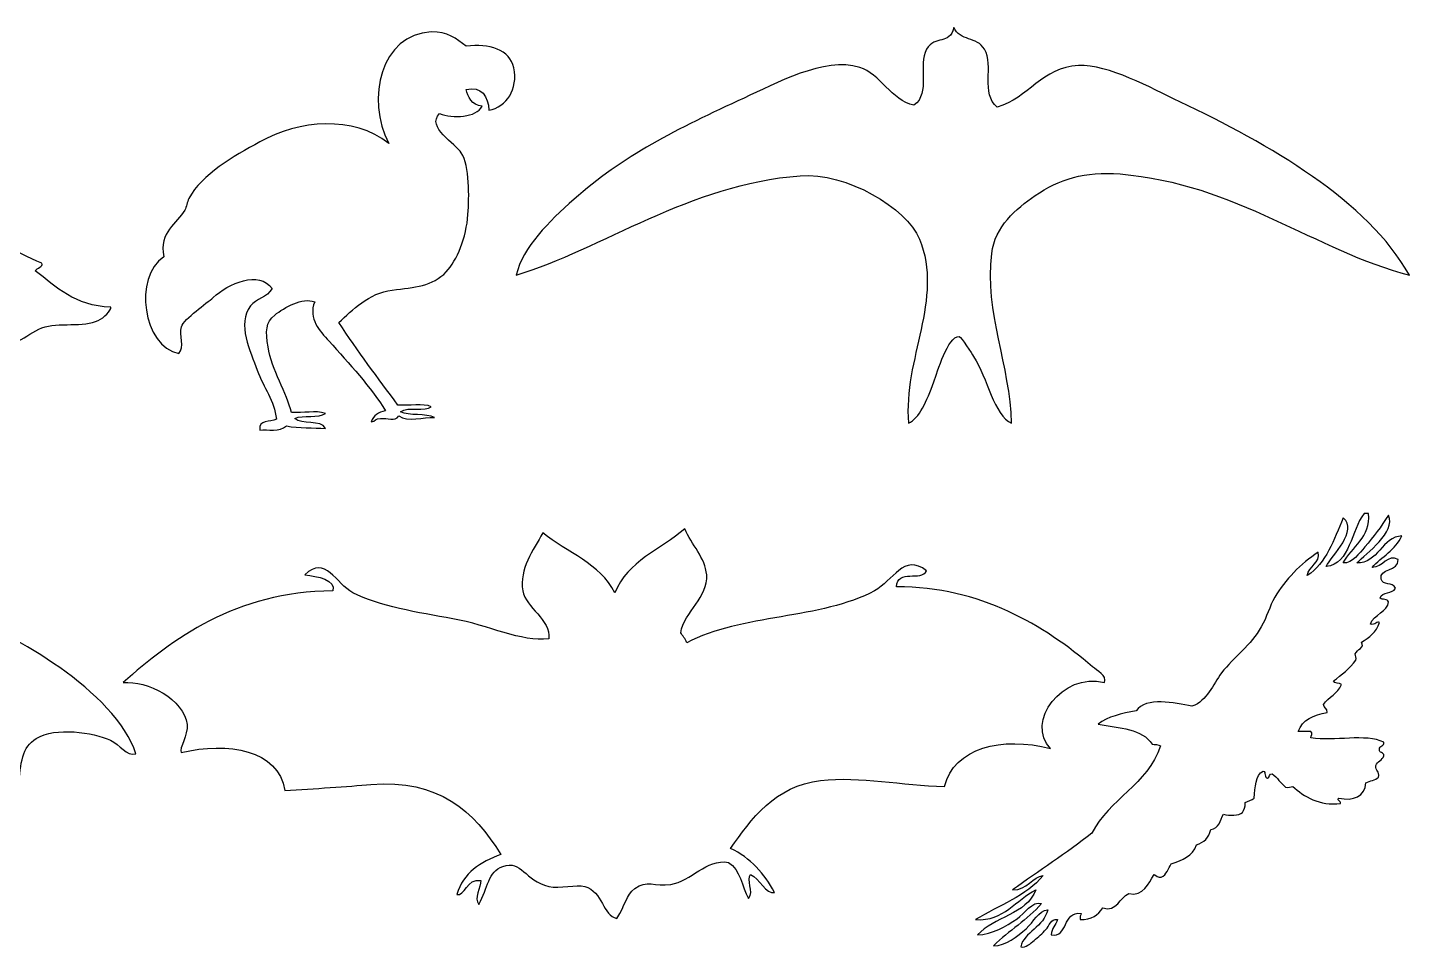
# Model space of a CAD drawing. Header units: centimetres. Extents: x -66 to 65, y -66 to 66.
# Drawn here: x 26.81 to 43.22, y 3.4 to 14.35 of the extents above; entities that cross this region are included whole.
import ezdxf

# ---------------------------------------------------------------- set-up
doc = ezdxf.new("R2010")
doc.units = ezdxf.units.CM
doc.header["$MEASUREMENT"] = 0
doc.layers.add('Layer 1', color=7, linetype='Continuous')

msp = doc.modelspace()

# ---------------------------------------------------------------- linework, layer by layer
at = {"layer": 'Layer 1'}
for points, knots in [([(32.28495, 13.36259), (32.28177, 13.52481), (32.19491, 13.65474), (32.01764, 13.61008), (32.01764, 13.61008), (32.02764, 13.53089), (32.08656, 13.41508), (32.20573, 13.41212), (32.20573, 13.41212), (32.13686, 13.27163), (31.85624, 13.2662), (31.70088, 13.32303), (31.70088, 13.32303), (31.53406, 13.16756), (31.8959, 12.9578), (31.95827, 12.85781), (31.95827, 12.85781), (32.05826, 12.69739), (32.05238, 12.33325), (32.03746, 12.12528), (32.03746, 12.12528), (32.01767, 11.84921), (31.90681, 11.5763), (31.7801, 11.44226), (31.7801, 11.44226), (31.61614, 11.26885), (31.4072, 11.25872), (31.13666, 11.22453), (31.13666, 11.22453), (30.85924, 11.18939), (30.66493, 10.98969), (30.50314, 10.83845), (30.50314, 10.83845), (30.72647, 10.50084), (30.96537, 10.17882), (31.20598, 9.85846), (31.20598, 9.85846), (31.33404, 9.84796), (31.50581, 9.88113), (31.60193, 9.8387), (31.60193, 9.8387), (31.52859, 9.77401), (31.3284, 9.84762), (31.23569, 9.7793), (31.23569, 9.7793), (31.33967, 9.7249), (31.53676, 9.76364), (31.64151, 9.71001), (31.64151, 9.71001), (31.51096, 9.71493), (31.31787, 9.65416), (31.21587, 9.7298), (31.21587, 9.7298), (31.16946, 9.65823), (31.08096, 9.70427), (30.99809, 9.70009), (30.99809, 9.70009), (30.93893, 9.69713), (30.93798, 9.66419), (30.88921, 9.66051), (30.88921, 9.66051), (30.91683, 9.73189), (30.97147, 9.77621), (31.05749, 9.7892), (31.05749, 9.7892), (30.88482, 10.07159), (30.62844, 10.34647), (30.38439, 10.62068), (30.38439, 10.62068), (30.27842, 10.73972), (30.13473, 10.88217), (30.21611, 11.08592), (30.21611, 11.08592), (30.06633, 11.14193), (29.85927, 11.01869), (29.74097, 10.92754), (29.74097, 10.92754), (29.63244, 10.84393), (29.63262, 10.72987), (29.66178, 10.55136), (29.66178, 10.55136), (29.70649, 10.27746), (29.88628, 9.99719), (29.93896, 9.76938), (29.93896, 9.76938), (30.08609, 9.75978), (30.2241, 9.79888), (30.3448, 9.75946), (30.3448, 9.75946), (30.26463, 9.69779), (30.07702, 9.74351), (29.97854, 9.70006), (29.97854, 9.70006), (30.06085, 9.62068), (30.28958, 9.68776), (30.3448, 9.58129), (30.3448, 9.58129), (30.20566, 9.58941), (30.02577, 9.57981), (29.87956, 9.61098), (29.87956, 9.61098), (29.79701, 9.53751), (29.66022, 9.56928), (29.5628, 9.5615), (29.5628, 9.5615), (29.54446, 9.68871), (29.68938, 9.65268), (29.76076, 9.69019), (29.76076, 9.69019), (29.7384, 9.91752), (29.6113, 10.05659), (29.53311, 10.2742), (29.53311, 10.2742), (29.45411, 10.49404), (29.28819, 10.82165), (29.45392, 11.03641), (29.45392, 11.03641), (29.52282, 11.12568), (29.64791, 11.13298), (29.71128, 11.24427), (29.71128, 11.24427), (29.55549, 11.46086), (29.19198, 11.30589), (29.00847, 11.13539), (29.00847, 11.13539), (28.93931, 11.0711), (28.6639, 10.88578), (28.63231, 10.78894), (28.63231, 10.78894), (28.60048, 10.69128), (28.67647, 10.54423), (28.6026, 10.47218), (28.6026, 10.47218), (28.17591, 10.5474), (28.05875, 11.38372), (28.42443, 11.62045), (28.42443, 11.62045), (28.36418, 11.91636), (28.58172, 12.01693), (28.67192, 12.17475), (28.67192, 12.17475), (28.69663, 12.21801), (28.69864, 12.27011), (28.7214, 12.31334), (28.7214, 12.31334), (28.87502, 12.60507), (29.24956, 12.81282), (29.5628, 12.98644), (29.5628, 12.98644), (30.03172, 13.24637), (30.67717, 13.30502), (31.09709, 12.96662), (31.09709, 12.96662), (30.81946, 13.49711), (31.00472, 14.27107), (31.60194, 14.29308), (31.60194, 14.29308), (31.79765, 14.30028), (31.89819, 14.21265), (32.01765, 14.1248), (32.01765, 14.1248), (32.28612, 14.15914), (32.53793, 14.08054), (32.58193, 13.86741), (32.58193, 13.86741), (32.63446, 13.61291), (32.50016, 13.40259), (32.28495, 13.36259)], [0, 0, 0, 0, 0.02325581, 0.02325581, 0.02325581, 0.02325581, 0.04651163, 0.04651163, 0.04651163, 0.04651163, 0.06976744, 0.06976744, 0.06976744, 0.06976744, 0.09302326, 0.09302326, 0.09302326, 0.09302326, 0.11627907, 0.11627907, 0.11627907, 0.11627907, 0.13953488, 0.13953488, 0.13953488, 0.13953488, 0.1627907, 0.1627907, 0.1627907, 0.1627907, 0.18604651, 0.18604651, 0.18604651, 0.18604651, 0.20930233, 0.20930233, 0.20930233, 0.20930233, 0.23255814, 0.23255814, 0.23255814, 0.23255814, 0.25581395, 0.25581395, 0.25581395, 0.25581395, 0.27906977, 0.27906977, 0.27906977, 0.27906977, 0.30232558, 0.30232558, 0.30232558, 0.30232558, 0.3255814, 0.3255814, 0.3255814, 0.3255814, 0.34883721, 0.34883721, 0.34883721, 0.34883721, 0.37209302, 0.37209302, 0.37209302, 0.37209302, 0.39534884, 0.39534884, 0.39534884, 0.39534884, 0.41860465, 0.41860465, 0.41860465, 0.41860465, 0.44186047, 0.44186047, 0.44186047, 0.44186047, 0.46511628, 0.46511628, 0.46511628, 0.46511628, 0.48837209, 0.48837209, 0.48837209, 0.48837209, 0.51162791, 0.51162791, 0.51162791, 0.51162791, 0.53488372, 0.53488372, 0.53488372, 0.53488372, 0.55813953, 0.55813953, 0.55813953, 0.55813953, 0.58139535, 0.58139535, 0.58139535, 0.58139535, 0.60465116, 0.60465116, 0.60465116, 0.60465116, 0.62790698, 0.62790698, 0.62790698, 0.62790698, 0.65116279, 0.65116279, 0.65116279, 0.65116279, 0.6744186, 0.6744186, 0.6744186, 0.6744186, 0.69767442, 0.69767442, 0.69767442, 0.69767442, 0.72093023, 0.72093023, 0.72093023, 0.72093023, 0.74418605, 0.74418605, 0.74418605, 0.74418605, 0.76744186, 0.76744186, 0.76744186, 0.76744186, 0.79069767, 0.79069767, 0.79069767, 0.79069767, 0.81395349, 0.81395349, 0.81395349, 0.81395349, 0.8372093, 0.8372093, 0.8372093, 0.8372093, 0.86046512, 0.86046512, 0.86046512, 0.86046512, 0.88372093, 0.88372093, 0.88372093, 0.88372093, 0.90697674, 0.90697674, 0.90697674, 0.90697674, 0.93023256, 0.93023256, 0.93023256, 0.93023256, 0.95348837, 0.95348837, 0.95348837, 0.95348837, 1, 1, 1, 1]), ([(37.80836, 14.34504), (37.88318, 14.18351), (38.08469, 14.24093), (38.17349, 14.08726), (38.17349, 14.08726), (38.2876, 13.88993), (38.12989, 13.56206), (38.32393, 13.3999), (38.32393, 13.3999), (38.69937, 13.50367), (38.85405, 13.87694), (39.29051, 13.89401), (39.29051, 13.89401), (39.64497, 13.90782), (40.14805, 13.62882), (40.49346, 13.46438), (40.49346, 13.46438), (41.54989, 12.96146), (42.73101, 12.28804), (43.22145, 11.40227), (43.22145, 11.40227), (42.117, 11.68826), (41.15021, 12.49458), (39.78462, 12.60517), (39.78462, 12.60517), (39.36676, 12.63901), (39.05813, 12.54289), (38.77505, 12.34744), (38.77505, 12.34744), (38.54685, 12.18988), (38.29846, 11.98226), (38.25946, 11.66), (38.25946, 11.66), (38.17456, 10.95848), (38.48152, 10.32547), (38.49579, 9.64089), (38.49579, 9.64089), (38.2865, 9.73611), (38.20956, 10.17784), (38.04473, 10.43562), (38.04473, 10.43562), (38.02634, 10.46438), (37.89971, 10.67025), (37.87283, 10.672), (37.87283, 10.672), (37.73837, 10.68023), (37.61161, 10.24557), (37.57213, 10.135), (37.57213, 10.135), (37.48783, 9.89889), (37.39777, 9.70264), (37.27143, 9.64089), (37.27143, 9.64089), (37.20256, 10.40636), (37.6936, 11.11655), (37.40028, 11.83188), (37.40028, 11.83188), (37.24812, 12.20309), (36.53271, 12.62526), (35.98262, 12.58372), (35.98262, 12.58372), (34.66992, 12.48458), (33.62907, 11.71081), (32.61016, 11.4023), (32.61016, 11.4023), (32.69401, 11.74046), (32.9969, 12.03616), (33.29752, 12.3045), (33.29752, 12.3045), (33.86034, 12.80671), (34.52873, 13.14865), (35.31671, 13.50735), (35.31671, 13.50735), (35.68049, 13.67301), (36.27559, 14.0053), (36.69138, 13.87258), (36.69138, 13.87258), (36.93167, 13.7959), (37.06677, 13.48399), (37.33583, 13.42147), (37.33583, 13.42147), (37.53742, 13.56546), (37.38023, 13.90201), (37.48622, 14.08735), (37.48622, 14.08735), (37.58519, 14.26048), (37.76002, 14.13033), (37.80836, 14.34504)], [0, 0, 0, 0, 0.04347826, 0.04347826, 0.04347826, 0.04347826, 0.08695652, 0.08695652, 0.08695652, 0.08695652, 0.13043478, 0.13043478, 0.13043478, 0.13043478, 0.17391304, 0.17391304, 0.17391304, 0.17391304, 0.2173913, 0.2173913, 0.2173913, 0.2173913, 0.26086957, 0.26086957, 0.26086957, 0.26086957, 0.30434783, 0.30434783, 0.30434783, 0.30434783, 0.34782609, 0.34782609, 0.34782609, 0.34782609, 0.39130435, 0.39130435, 0.39130435, 0.39130435, 0.43478261, 0.43478261, 0.43478261, 0.43478261, 0.47826087, 0.47826087, 0.47826087, 0.47826087, 0.52173913, 0.52173913, 0.52173913, 0.52173913, 0.56521739, 0.56521739, 0.56521739, 0.56521739, 0.60869565, 0.60869565, 0.60869565, 0.60869565, 0.65217391, 0.65217391, 0.65217391, 0.65217391, 0.69565217, 0.69565217, 0.69565217, 0.69565217, 0.73913043, 0.73913043, 0.73913043, 0.73913043, 0.7826087, 0.7826087, 0.7826087, 0.7826087, 0.82608696, 0.82608696, 0.82608696, 0.82608696, 0.86956522, 0.86956522, 0.86956522, 0.86956522, 0.91304348, 0.91304348, 0.91304348, 0.91304348, 1, 1, 1, 1]), ([(24.54509, 12.65551), (24.99173, 12.64908), (25.3109, 12.58807), (25.62769, 12.41932), (25.62769, 12.41932), (25.82578, 12.31375), (26.02094, 12.2453), (26.16897, 12.12407), (26.16897, 12.12407), (26.29557, 12.02038), (26.38947, 11.87856), (26.52333, 11.77958), (26.52333, 11.77958), (26.66052, 11.67814), (26.81056, 11.61559), (26.97603, 11.54339), (26.97603, 11.54339), (26.99278, 11.50614), (26.91854, 11.48576), (26.89729, 11.45481), (26.89729, 11.45481), (27.14745, 11.26209), (27.36658, 11.03838), (27.7929, 11.02174), (27.7929, 11.02174), (27.80449, 10.98033), (27.71043, 10.89709), (27.64529, 10.86431), (27.64529, 10.86431), (27.4777, 10.77996), (27.16751, 10.84492), (26.97603, 10.77573), (26.97603, 10.77573), (26.87509, 10.73927), (26.79005, 10.6636), (26.69062, 10.61825), (26.69062, 10.61825), (26.40069, 10.48604), (26.07184, 10.36621), (25.71627, 10.29347), (25.71627, 10.29347), (25.66997, 10.18605), (25.63626, 10.06082), (25.58832, 9.92932), (25.58832, 9.92932), (25.55747, 9.84465), (25.49296, 9.66106), (25.40134, 9.63404), (25.40134, 9.63404), (25.24569, 9.58821), (25.06357, 9.66444), (24.8699, 9.62422), (24.8699, 9.62422), (24.95385, 9.80231), (25.21439, 9.67579), (25.34229, 9.78167), (25.34229, 9.78167), (25.47575, 9.89216), (25.44, 10.11118), (25.54898, 10.25408), (25.54898, 10.25408), (25.49979, 10.25408), (25.45053, 10.25408), (25.40134, 10.25408), (25.40134, 10.25408), (25.2718, 10.1596), (25.28913, 9.91229), (25.13559, 9.85059), (25.13559, 9.85059), (24.97578, 9.7863), (24.76115, 9.87739), (24.54512, 9.84072), (24.54512, 9.84072), (24.61931, 9.99492), (24.92183, 9.88782), (25.06672, 9.97852), (25.06672, 9.97852), (25.17255, 10.04477), (25.15525, 10.15277), (25.23404, 10.27377), (25.23404, 10.27377), (24.66892, 10.24141), (24.44884, 10.48909), (24.14158, 10.75603), (24.14158, 10.75603), (24.01003, 10.87036), (23.87319, 10.9831), (23.73806, 11.10052), (23.73806, 11.10052), (23.46422, 11.33843), (23.12581, 11.64247), (23.15741, 12.11422), (23.15741, 12.11422), (23.16709, 12.25897), (23.21829, 12.38664), (23.27552, 12.47839), (23.27552, 12.47839), (23.35799, 12.6105), (23.50285, 12.67183), (23.61014, 12.80314), (23.61014, 12.80314), (23.41239, 12.84164), (23.19181, 12.85722), (23.07864, 12.98031), (23.07864, 12.98031), (23.01014, 12.99187), (22.96953, 12.94359), (22.93103, 12.98031), (22.93103, 12.98031), (22.94111, 13.16218), (23.08359, 13.29236), (23.25581, 13.34448), (23.25581, 13.34448), (23.29637, 13.66976), (23.57244, 13.89021), (23.94476, 13.84639), (23.94476, 13.84639), (24.3688, 13.79648), (24.7221, 13.19513), (24.54509, 12.65551)], [0, 0, 0, 0, 0.03225806, 0.03225806, 0.03225806, 0.03225806, 0.06451613, 0.06451613, 0.06451613, 0.06451613, 0.09677419, 0.09677419, 0.09677419, 0.09677419, 0.12903226, 0.12903226, 0.12903226, 0.12903226, 0.16129032, 0.16129032, 0.16129032, 0.16129032, 0.19354839, 0.19354839, 0.19354839, 0.19354839, 0.22580645, 0.22580645, 0.22580645, 0.22580645, 0.25806452, 0.25806452, 0.25806452, 0.25806452, 0.29032258, 0.29032258, 0.29032258, 0.29032258, 0.32258065, 0.32258065, 0.32258065, 0.32258065, 0.35483871, 0.35483871, 0.35483871, 0.35483871, 0.38709677, 0.38709677, 0.38709677, 0.38709677, 0.41935484, 0.41935484, 0.41935484, 0.41935484, 0.4516129, 0.4516129, 0.4516129, 0.4516129, 0.48387097, 0.48387097, 0.48387097, 0.48387097, 0.51612903, 0.51612903, 0.51612903, 0.51612903, 0.5483871, 0.5483871, 0.5483871, 0.5483871, 0.58064516, 0.58064516, 0.58064516, 0.58064516, 0.61290323, 0.61290323, 0.61290323, 0.61290323, 0.64516129, 0.64516129, 0.64516129, 0.64516129, 0.67741935, 0.67741935, 0.67741935, 0.67741935, 0.70967742, 0.70967742, 0.70967742, 0.70967742, 0.74193548, 0.74193548, 0.74193548, 0.74193548, 0.77419355, 0.77419355, 0.77419355, 0.77419355, 0.80645161, 0.80645161, 0.80645161, 0.80645161, 0.83870968, 0.83870968, 0.83870968, 0.83870968, 0.87096774, 0.87096774, 0.87096774, 0.87096774, 0.90322581, 0.90322581, 0.90322581, 0.90322581, 0.93548387, 0.93548387, 0.93548387, 0.93548387, 1, 1, 1, 1]), ([(22.81403, 6.83669), (22.96688, 7.02171), (22.68457, 7.1276), (22.61334, 7.29823), (22.61334, 7.29823), (22.53386, 7.48881), (22.5764, 7.69106), (22.55315, 7.9604), (22.55315, 7.9604), (22.7581, 7.93942), (22.90891, 7.87692), (23.01466, 7.75977), (23.01466, 7.75977), (23.15544, 7.60385), (23.12518, 7.33482), (23.29562, 7.19787), (23.29562, 7.19787), (23.41381, 7.25695), (23.424, 7.40507), (23.49628, 7.49886), (23.49628, 7.49886), (23.62987, 7.67227), (23.816, 7.7994), (24.07818, 7.83999), (24.07818, 7.83999), (24.21391, 7.48447), (23.92684, 7.2197), (23.77716, 7.01729), (23.77716, 7.01729), (23.78653, 6.91958), (23.86513, 6.89114), (23.87752, 6.79652), (23.87752, 6.79652), (24.11845, 6.88489), (24.34951, 6.95244), (24.57983, 7.03734), (24.57983, 7.03734), (24.96218, 7.17834), (25.2582, 7.36026), (25.84398, 7.3183), (25.84398, 7.3183), (26.33396, 7.28316), (26.79963, 7.01006), (27.18846, 6.73632), (27.18846, 6.73632), (27.59362, 6.45115), (27.97409, 6.08129), (28.09146, 5.71296), (28.09146, 5.71296), (27.97615, 5.68034), (27.90406, 5.8217), (27.79044, 5.87351), (27.79044, 5.87351), (27.58298, 5.9681), (27.13747, 6.03631), (26.90758, 5.89357), (26.90758, 5.89357), (26.74436, 5.79226), (26.71504, 5.60509), (26.70687, 5.3317), (26.70687, 5.3317), (26.57934, 5.2959), (26.50891, 5.49106), (26.32561, 5.53233), (26.32561, 5.53233), (26.06108, 5.59189), (25.70701, 5.46573), (25.66349, 5.27148), (25.66349, 5.27148), (25.62695, 5.10895), (25.72265, 5.06595), (25.74371, 4.91027), (25.74371, 4.91027), (25.57356, 4.92567), (25.48185, 5.09447), (25.3022, 5.15107), (25.3022, 5.15107), (24.80595, 5.30744), (23.90941, 4.95086), (23.77714, 4.54909), (23.77714, 4.54909), (23.75986, 4.49641), (23.7461, 4.36505), (23.75708, 4.30827), (23.75708, 4.30827), (23.79182, 4.1296), (23.97917, 4.17026), (23.97787, 3.92701), (23.97787, 3.92701), (23.75292, 3.77085), (23.67603, 4.08851), (23.51633, 4.20794), (23.51633, 4.20794), (23.24516, 4.41069), (22.5397, 4.46427), (22.39259, 4.20794), (22.39259, 4.20794), (22.31914, 4.07996), (22.41857, 3.8348), (22.15174, 3.86676), (22.15174, 3.86676), (22.08377, 4.09816), (22.24453, 4.24382), (22.21196, 4.54907), (22.21196, 4.54907), (22.1664, 4.97619), (21.64586, 5.62881), (21.22874, 5.67278), (21.22874, 5.67278), (20.98138, 5.69884), (20.83168, 5.53858), (20.5866, 5.49212), (20.5866, 5.49212), (20.48778, 5.89638), (20.34242, 6.52918), (19.76388, 6.37509), (19.76388, 6.37509), (19.61841, 6.33638), (19.55676, 6.18306), (19.40267, 6.13427), (19.40267, 6.13427), (19.34838, 6.77252), (18.96605, 7.20544), (18.29904, 7.09751), (18.29904, 7.09751), (18.11844, 7.06822), (18.01128, 6.93738), (17.81745, 6.95699), (17.81745, 6.95699), (17.80081, 7.07441), (17.90886, 7.17487), (17.97795, 7.25803), (17.97795, 7.25803), (18.42684, 7.79807), (19.27319, 8.4036), (20.16518, 8.48205), (20.16518, 8.48205), (21.01161, 8.5565), (21.50413, 8.21802), (21.91098, 7.81988), (21.91098, 7.81988), (22.23031, 7.50744), (22.43499, 7.08508), (22.81403, 6.83669)], [0, 0, 0, 0, 0.02702703, 0.02702703, 0.02702703, 0.02702703, 0.05405405, 0.05405405, 0.05405405, 0.05405405, 0.08108108, 0.08108108, 0.08108108, 0.08108108, 0.10810811, 0.10810811, 0.10810811, 0.10810811, 0.13513514, 0.13513514, 0.13513514, 0.13513514, 0.16216216, 0.16216216, 0.16216216, 0.16216216, 0.18918919, 0.18918919, 0.18918919, 0.18918919, 0.21621622, 0.21621622, 0.21621622, 0.21621622, 0.24324324, 0.24324324, 0.24324324, 0.24324324, 0.27027027, 0.27027027, 0.27027027, 0.27027027, 0.2972973, 0.2972973, 0.2972973, 0.2972973, 0.32432432, 0.32432432, 0.32432432, 0.32432432, 0.35135135, 0.35135135, 0.35135135, 0.35135135, 0.37837838, 0.37837838, 0.37837838, 0.37837838, 0.40540541, 0.40540541, 0.40540541, 0.40540541, 0.43243243, 0.43243243, 0.43243243, 0.43243243, 0.45945946, 0.45945946, 0.45945946, 0.45945946, 0.48648649, 0.48648649, 0.48648649, 0.48648649, 0.51351351, 0.51351351, 0.51351351, 0.51351351, 0.54054054, 0.54054054, 0.54054054, 0.54054054, 0.56756757, 0.56756757, 0.56756757, 0.56756757, 0.59459459, 0.59459459, 0.59459459, 0.59459459, 0.62162162, 0.62162162, 0.62162162, 0.62162162, 0.64864865, 0.64864865, 0.64864865, 0.64864865, 0.67567568, 0.67567568, 0.67567568, 0.67567568, 0.7027027, 0.7027027, 0.7027027, 0.7027027, 0.72972973, 0.72972973, 0.72972973, 0.72972973, 0.75675676, 0.75675676, 0.75675676, 0.75675676, 0.78378378, 0.78378378, 0.78378378, 0.78378378, 0.81081081, 0.81081081, 0.81081081, 0.81081081, 0.83783784, 0.83783784, 0.83783784, 0.83783784, 0.86486486, 0.86486486, 0.86486486, 0.86486486, 0.89189189, 0.89189189, 0.89189189, 0.89189189, 0.91891892, 0.91891892, 0.91891892, 0.91891892, 0.94594595, 0.94594595, 0.94594595, 0.94594595, 1, 1, 1, 1]), ([(42.73649, 8.56963), (42.76557, 8.2869), (42.53609, 8.17059), (42.43669, 7.98072), (42.43669, 7.98072), (42.54332, 7.97458), (42.62576, 8.09589), (42.69365, 8.17347), (42.69365, 8.17347), (42.79636, 8.29089), (42.88566, 8.4116), (42.97202, 8.54823), (42.97202, 8.54823), (43.06693, 8.34717), (42.71011, 8.09661), (42.59729, 7.98075), (42.59729, 7.98075), (42.84629, 7.96752), (42.90108, 8.29769), (43.13262, 8.30198), (43.13262, 8.30198), (43.0565, 8.13537), (42.89296, 8.05623), (42.77927, 7.92725), (42.77927, 7.92725), (42.90754, 7.92471), (42.96247, 8.09492), (43.08979, 8.02358), (43.08979, 8.02358), (43.09511, 7.87115), (42.85632, 7.92317), (42.88635, 7.78802), (42.88635, 7.78802), (42.90479, 7.70528), (43.02063, 7.76175), (43.05769, 7.68097), (43.05769, 7.68097), (43.02795, 7.61078), (42.89124, 7.64753), (42.87568, 7.56315), (42.87568, 7.56315), (42.89828, 7.53942), (42.96381, 7.55852), (42.97204, 7.52034), (42.97204, 7.52034), (42.97172, 7.40207), (42.79326, 7.37135), (42.75789, 7.25266), (42.75789, 7.25266), (42.81107, 7.2357), (42.84444, 7.29394), (42.86497, 7.27409), (42.86497, 7.27409), (42.83581, 7.15333), (42.74136, 7.0979), (42.65082, 7.03853), (42.65082, 7.03853), (42.70009, 6.97532), (42.59814, 6.9537), (42.57589, 6.89933), (42.57589, 6.89933), (42.5793, 6.87419), (42.5928, 6.85914), (42.58658, 6.8244), (42.58658, 6.8244), (42.51268, 6.72698), (42.41775, 6.65057), (42.3189, 6.57813), (42.3189, 6.57813), (42.33094, 6.54373), (42.39174, 6.55818), (42.41526, 6.53532), (42.41526, 6.53532), (42.371, 6.42967), (42.26334, 6.38744), (42.20113, 6.29976), (42.20113, 6.29976), (42.20446, 6.25669), (42.25153, 6.25732), (42.24397, 6.20335), (42.24397, 6.20335), (42.07898, 6.17919), (41.95385, 6.11514), (41.90131, 5.97851), (41.90131, 5.97851), (41.95132, 5.97851), (42.00127, 5.97851), (42.05122, 5.97851), (42.05122, 5.97851), (42.07247, 5.95827), (42.05643, 5.92792), (42.05122, 5.90358), (42.05122, 5.90358), (42.3339, 5.85551), (42.70051, 5.95605), (42.9185, 5.85005), (42.9185, 5.85005), (42.92527, 5.79687), (42.86109, 5.81462), (42.86497, 5.7644), (42.86497, 5.7644), (42.85918, 5.7158), (42.92201, 5.7358), (42.9185, 5.68944), (42.9185, 5.68944), (42.90434, 5.63224), (42.83764, 5.62753), (42.82211, 5.57165), (42.82211, 5.57165), (42.81674, 5.50913), (42.87061, 5.50595), (42.85426, 5.43248), (42.85426, 5.43248), (42.81732, 5.39806), (42.75266, 5.39126), (42.70435, 5.36821), (42.70435, 5.36821), (42.69805, 5.20954), (42.55595, 5.1444), (42.38317, 5.1862), (42.38317, 5.1862), (42.34756, 5.16355), (42.41526, 5.15511), (42.40455, 5.12199), (42.40455, 5.12199), (42.15338, 5.08775), (41.96809, 5.20451), (41.8371, 5.3254), (41.8371, 5.3254), (41.81144, 5.31894), (41.78826, 5.31003), (41.75148, 5.31468), (41.75148, 5.31468), (41.69369, 5.36402), (41.65226, 5.42967), (41.59085, 5.47534), (41.59085, 5.47534), (41.55505, 5.47542), (41.56249, 5.43232), (41.53732, 5.42176), (41.53732, 5.42176), (41.48988, 5.42073), (41.52496, 5.50225), (41.48379, 5.50743), (41.48379, 5.50743), (41.39105, 5.4574), (41.39097, 5.31473), (41.37671, 5.1862), (41.37671, 5.1862), (41.35361, 5.1558), (41.30252, 5.15331), (41.26963, 5.1327), (41.26963, 5.1327), (41.27794, 5.07439), (41.25317, 5.0492), (41.23751, 5.01493), (41.23751, 5.01493), (41.19449, 4.97405), (41.08217, 4.97598), (41.01264, 4.99347), (41.01264, 4.99347), (40.97248, 4.92301), (40.96216, 4.82273), (40.86278, 4.81146), (40.86278, 4.81146), (40.84085, 4.7156), (40.78026, 4.65845), (40.69144, 4.62948), (40.69144, 4.62948), (40.64908, 4.49695), (40.52465, 4.44647), (40.39164, 4.40458), (40.39164, 4.40458), (40.35584, 4.34759), (40.33825, 4.27239), (40.2739, 4.24398), (40.2739, 4.24398), (40.23218, 4.24155), (40.21839, 4.267), (40.18825, 4.2761), (40.18825, 4.2761), (40.12282, 4.17238), (40.06136, 4.01226), (39.88845, 4.05123), (39.88845, 4.05123), (39.77942, 4.0062), (39.74851, 3.82795), (39.57793, 3.87991), (39.57793, 3.87991), (39.52496, 3.79731), (39.4463, 3.74032), (39.31028, 3.74077), (39.31028, 3.74077), (39.30409, 3.77551), (39.31756, 3.79054), (39.32097, 3.8157), (39.32097, 3.8157), (39.10039, 3.83959), (39.16603, 3.52146), (38.96765, 3.55874), (38.96765, 3.55874), (38.97262, 3.63939), (39.02017, 3.67754), (39.04261, 3.74077), (39.04261, 3.74077), (38.96091, 3.7562), (38.93985, 3.66454), (38.90341, 3.62295), (38.90341, 3.62295), (38.86473, 3.57887), (38.80872, 3.53064), (38.76421, 3.49447), (38.76421, 3.49447), (38.72129, 3.45957), (38.66446, 3.39925), (38.60361, 3.41951), (38.60361, 3.41951), (38.64197, 3.59204), (38.88187, 3.65491), (38.92484, 3.85848), (38.92484, 3.85848), (38.81168, 3.84843), (38.75881, 3.71338), (38.66785, 3.63361), (38.66785, 3.63361), (38.56445, 3.54291), (38.42449, 3.4298), (38.2824, 3.4302), (38.2824, 3.4302), (38.45864, 3.61086), (38.68896, 3.73743), (38.84988, 3.93341), (38.84988, 3.93341), (38.74241, 3.96656), (38.64983, 3.81334), (38.56077, 3.7514), (38.56077, 3.7514), (38.42829, 3.6593), (38.2692, 3.56786), (38.08965, 3.55868), (38.08965, 3.55868), (38.28499, 3.77381), (38.66864, 3.80062), (38.78564, 4.09401), (38.78564, 4.09401), (38.54603, 3.98315), (38.40665, 3.71732), (38.06828, 3.74071), (38.06828, 3.74071), (38.34114, 3.91039), (38.67269, 4.02141), (38.87132, 4.2653), (38.87132, 4.2653), (38.74728, 4.25368), (38.68209, 4.09057), (38.50731, 4.09401), (38.50731, 4.09401), (38.81841, 4.32182), (39.15115, 4.52801), (39.44946, 4.76854), (39.44946, 4.76854), (39.65763, 5.17782), (40.11071, 5.34221), (40.26321, 5.80716), (40.26321, 5.80716), (40.24202, 5.82523), (40.1964, 5.81883), (40.16682, 5.82854), (40.16682, 5.82854), (40.05061, 6.00499), (39.77608, 6.02314), (39.52444, 6.06413), (39.52444, 6.06413), (39.63535, 6.1566), (39.80664, 6.18872), (39.97413, 6.22471), (39.97413, 6.22471), (40.09536, 6.3891), (40.43194, 6.32115), (40.63797, 6.27824), (40.63797, 6.27824), (40.82511, 6.3432), (40.88292, 6.53563), (40.99129, 6.67437), (40.99129, 6.67437), (41.13581, 6.85942), (41.34131, 7.0073), (41.46241, 7.22042), (41.46241, 7.22042), (41.52959, 7.33872), (41.55914, 7.46492), (41.62299, 7.57377), (41.62299, 7.57377), (41.74443, 7.78081), (41.93313, 7.97393), (42.13694, 8.10908), (42.13694, 8.10908), (42.16795, 7.98234), (42.02563, 7.94417), (42.00848, 7.83071), (42.00848, 7.83071), (42.2338, 7.97655), (42.32206, 8.25947), (42.43676, 8.51595), (42.43676, 8.51595), (42.61744, 8.36503), (42.30489, 8.07349), (42.23332, 7.93776), (42.23332, 7.93776), (42.51926, 7.96964), (42.52822, 8.3708), (42.68303, 8.56948), (42.68303, 8.56948), (42.7008, 8.56963), (42.71861, 8.56963), (42.73649, 8.56963)], [0, 0, 0, 0, 0.0125, 0.0125, 0.0125, 0.0125, 0.025, 0.025, 0.025, 0.025, 0.0375, 0.0375, 0.0375, 0.0375, 0.05, 0.05, 0.05, 0.05, 0.0625, 0.0625, 0.0625, 0.0625, 0.075, 0.075, 0.075, 0.075, 0.0875, 0.0875, 0.0875, 0.0875, 0.1, 0.1, 0.1, 0.1, 0.1125, 0.1125, 0.1125, 0.1125, 0.125, 0.125, 0.125, 0.125, 0.1375, 0.1375, 0.1375, 0.1375, 0.15, 0.15, 0.15, 0.15, 0.1625, 0.1625, 0.1625, 0.1625, 0.175, 0.175, 0.175, 0.175, 0.1875, 0.1875, 0.1875, 0.1875, 0.2, 0.2, 0.2, 0.2, 0.2125, 0.2125, 0.2125, 0.2125, 0.225, 0.225, 0.225, 0.225, 0.2375, 0.2375, 0.2375, 0.2375, 0.25, 0.25, 0.25, 0.25, 0.2625, 0.2625, 0.2625, 0.2625, 0.275, 0.275, 0.275, 0.275, 0.2875, 0.2875, 0.2875, 0.2875, 0.3, 0.3, 0.3, 0.3, 0.3125, 0.3125, 0.3125, 0.3125, 0.325, 0.325, 0.325, 0.325, 0.3375, 0.3375, 0.3375, 0.3375, 0.35, 0.35, 0.35, 0.35, 0.3625, 0.3625, 0.3625, 0.3625, 0.375, 0.375, 0.375, 0.375, 0.3875, 0.3875, 0.3875, 0.3875, 0.4, 0.4, 0.4, 0.4, 0.4125, 0.4125, 0.4125, 0.4125, 0.425, 0.425, 0.425, 0.425, 0.4375, 0.4375, 0.4375, 0.4375, 0.45, 0.45, 0.45, 0.45, 0.4625, 0.4625, 0.4625, 0.4625, 0.475, 0.475, 0.475, 0.475, 0.4875, 0.4875, 0.4875, 0.4875, 0.5, 0.5, 0.5, 0.5, 0.5125, 0.5125, 0.5125, 0.5125, 0.525, 0.525, 0.525, 0.525, 0.5375, 0.5375, 0.5375, 0.5375, 0.55, 0.55, 0.55, 0.55, 0.5625, 0.5625, 0.5625, 0.5625, 0.575, 0.575, 0.575, 0.575, 0.5875, 0.5875, 0.5875, 0.5875, 0.6, 0.6, 0.6, 0.6, 0.6125, 0.6125, 0.6125, 0.6125, 0.625, 0.625, 0.625, 0.625, 0.6375, 0.6375, 0.6375, 0.6375, 0.65, 0.65, 0.65, 0.65, 0.6625, 0.6625, 0.6625, 0.6625, 0.675, 0.675, 0.675, 0.675, 0.6875, 0.6875, 0.6875, 0.6875, 0.7, 0.7, 0.7, 0.7, 0.7125, 0.7125, 0.7125, 0.7125, 0.725, 0.725, 0.725, 0.725, 0.7375, 0.7375, 0.7375, 0.7375, 0.75, 0.75, 0.75, 0.75, 0.7625, 0.7625, 0.7625, 0.7625, 0.775, 0.775, 0.775, 0.775, 0.7875, 0.7875, 0.7875, 0.7875, 0.8, 0.8, 0.8, 0.8, 0.8125, 0.8125, 0.8125, 0.8125, 0.825, 0.825, 0.825, 0.825, 0.8375, 0.8375, 0.8375, 0.8375, 0.85, 0.85, 0.85, 0.85, 0.8625, 0.8625, 0.8625, 0.8625, 0.875, 0.875, 0.875, 0.875, 0.8875, 0.8875, 0.8875, 0.8875, 0.9, 0.9, 0.9, 0.9, 0.9125, 0.9125, 0.9125, 0.9125, 0.925, 0.925, 0.925, 0.925, 0.9375, 0.9375, 0.9375, 0.9375, 0.95, 0.95, 0.95, 0.95, 0.9625, 0.9625, 0.9625, 0.9625, 0.975, 0.975, 0.975, 0.975, 1, 1, 1, 1]), ([(30.43305, 7.65052), (30.47861, 7.77575), (30.24358, 7.8247), (30.10065, 7.84049), (30.10065, 7.84049), (30.341, 8.0784), (30.47022, 7.73273), (30.67048, 7.62676), (30.67048, 7.62676), (30.97245, 7.46706), (31.44552, 7.3907), (31.85774, 7.31807), (31.85774, 7.31807), (32.28816, 7.24227), (32.66845, 7.03703), (32.99749, 7.08061), (32.99749, 7.08061), (33.02236, 7.31408), (32.72415, 7.44349), (32.6888, 7.6505), (32.6888, 7.6505), (32.64427, 7.91138), (32.81305, 8.13104), (32.92626, 8.33908), (32.92626, 8.33908), (33.21341, 8.10384), (33.60896, 7.97702), (33.78108, 7.62674), (33.78108, 7.62674), (33.93282, 8.00531), (34.32837, 8.14008), (34.61214, 8.38657), (34.61214, 8.38657), (34.69162, 8.2002), (34.85857, 8.03891), (34.87334, 7.84044), (34.87334, 7.84044), (34.89308, 7.57472), (34.60995, 7.40306), (34.56465, 7.15184), (34.56465, 7.15184), (34.586, 7.10985), (34.62196, 7.08252), (34.63588, 7.03312), (34.63588, 7.03312), (35.27683, 7.37173), (36.24135, 7.31122), (36.86788, 7.6505), (36.86788, 7.6505), (37.08698, 7.76914), (37.21517, 8.09955), (37.48523, 7.88794), (37.48523, 7.88794), (37.42514, 7.75594), (37.13865, 7.91715), (37.12905, 7.69797), (37.12905, 7.69797), (38.12621, 7.69961), (38.88461, 7.23804), (39.45603, 6.7482), (39.45603, 6.7482), (39.5099, 6.70198), (39.63124, 6.64514), (39.59848, 6.55826), (39.59848, 6.55826), (39.09834, 6.69053), (38.65426, 6.08587), (38.95739, 5.77467), (38.95739, 5.77467), (38.38348, 5.92472), (37.80804, 5.7829), (37.69895, 5.32353), (37.69895, 5.32353), (37.18971, 5.33586), (36.70036, 5.44889), (36.22678, 5.39476), (36.22678, 5.39476), (35.6888, 5.33324), (35.39541, 4.93155), (35.15823, 4.58744), (35.15823, 4.58744), (35.39456, 4.47544), (35.55587, 4.28859), (35.68062, 4.06505), (35.68062, 4.06505), (35.57471, 4.03095), (35.50245, 4.23473), (35.39569, 4.27875), (35.39569, 4.27875), (35.33663, 4.21591), (35.44085, 4.07775), (35.37193, 3.99379), (35.37193, 3.99379), (35.28999, 4.13349), (35.272, 4.33706), (35.13447, 4.42122), (35.13447, 4.42122), (34.8647, 4.46824), (34.69187, 4.19593), (34.44589, 4.16002), (34.44589, 4.16002), (34.25624, 4.13237), (34.16033, 4.21754), (34.01848, 4.11253), (34.01848, 4.11253), (33.91318, 4.0345), (33.90982, 3.90851), (33.8048, 3.75637), (33.8048, 3.75637), (33.64041, 3.78389), (33.63954, 4.07469), (33.42488, 4.13629), (33.42488, 4.13629), (33.32672, 4.16442), (33.12934, 4.10406), (32.9975, 4.13629), (32.9975, 4.13629), (32.7063, 4.20736), (32.67645, 4.45138), (32.45137, 4.37373), (32.45137, 4.37373), (32.27577, 4.31317), (32.27516, 4.11872), (32.16639, 3.92259), (32.16639, 3.92259), (32.10374, 3.99456), (32.18753, 4.12209), (32.19012, 4.20752), (32.19012, 4.20752), (32.02531, 4.23729), (31.99404, 4.00858), (31.90519, 4.04134), (31.90519, 4.04134), (31.97964, 4.29931), (32.18673, 4.42464), (32.42758, 4.51621), (32.42758, 4.51621), (32.10907, 5.0313), (31.68762, 5.41487), (30.88416, 5.34729), (30.88416, 5.34729), (30.60518, 5.32382), (30.21503, 5.29668), (29.86316, 5.27604), (29.86316, 5.27604), (29.77913, 5.76271), (29.1917, 5.859), (28.6284, 5.72721), (28.6284, 5.72721), (28.60565, 5.78256), (28.71381, 5.93454), (28.69963, 6.05961), (28.69963, 6.05961), (28.6656, 6.36018), (28.2305, 6.58806), (27.9398, 6.55827), (27.9398, 6.55827), (28.52175, 7.07656), (29.26867, 7.63555), (30.43305, 7.65052)], [0, 0, 0, 0, 0.02439024, 0.02439024, 0.02439024, 0.02439024, 0.04878049, 0.04878049, 0.04878049, 0.04878049, 0.07317073, 0.07317073, 0.07317073, 0.07317073, 0.09756098, 0.09756098, 0.09756098, 0.09756098, 0.12195122, 0.12195122, 0.12195122, 0.12195122, 0.14634146, 0.14634146, 0.14634146, 0.14634146, 0.17073171, 0.17073171, 0.17073171, 0.17073171, 0.19512195, 0.19512195, 0.19512195, 0.19512195, 0.2195122, 0.2195122, 0.2195122, 0.2195122, 0.24390244, 0.24390244, 0.24390244, 0.24390244, 0.26829268, 0.26829268, 0.26829268, 0.26829268, 0.29268293, 0.29268293, 0.29268293, 0.29268293, 0.31707317, 0.31707317, 0.31707317, 0.31707317, 0.34146341, 0.34146341, 0.34146341, 0.34146341, 0.36585366, 0.36585366, 0.36585366, 0.36585366, 0.3902439, 0.3902439, 0.3902439, 0.3902439, 0.41463415, 0.41463415, 0.41463415, 0.41463415, 0.43902439, 0.43902439, 0.43902439, 0.43902439, 0.46341463, 0.46341463, 0.46341463, 0.46341463, 0.48780488, 0.48780488, 0.48780488, 0.48780488, 0.51219512, 0.51219512, 0.51219512, 0.51219512, 0.53658537, 0.53658537, 0.53658537, 0.53658537, 0.56097561, 0.56097561, 0.56097561, 0.56097561, 0.58536585, 0.58536585, 0.58536585, 0.58536585, 0.6097561, 0.6097561, 0.6097561, 0.6097561, 0.63414634, 0.63414634, 0.63414634, 0.63414634, 0.65853659, 0.65853659, 0.65853659, 0.65853659, 0.68292683, 0.68292683, 0.68292683, 0.68292683, 0.70731707, 0.70731707, 0.70731707, 0.70731707, 0.73170732, 0.73170732, 0.73170732, 0.73170732, 0.75609756, 0.75609756, 0.75609756, 0.75609756, 0.7804878, 0.7804878, 0.7804878, 0.7804878, 0.80487805, 0.80487805, 0.80487805, 0.80487805, 0.82926829, 0.82926829, 0.82926829, 0.82926829, 0.85365854, 0.85365854, 0.85365854, 0.85365854, 0.87804878, 0.87804878, 0.87804878, 0.87804878, 0.90243902, 0.90243902, 0.90243902, 0.90243902, 0.92682927, 0.92682927, 0.92682927, 0.92682927, 0.95121951, 0.95121951, 0.95121951, 0.95121951, 1, 1, 1, 1])]:
    msp.add_open_spline(points, degree=3, knots=knots, dxfattribs=at)

doc.saveas('drawing.dxf')
